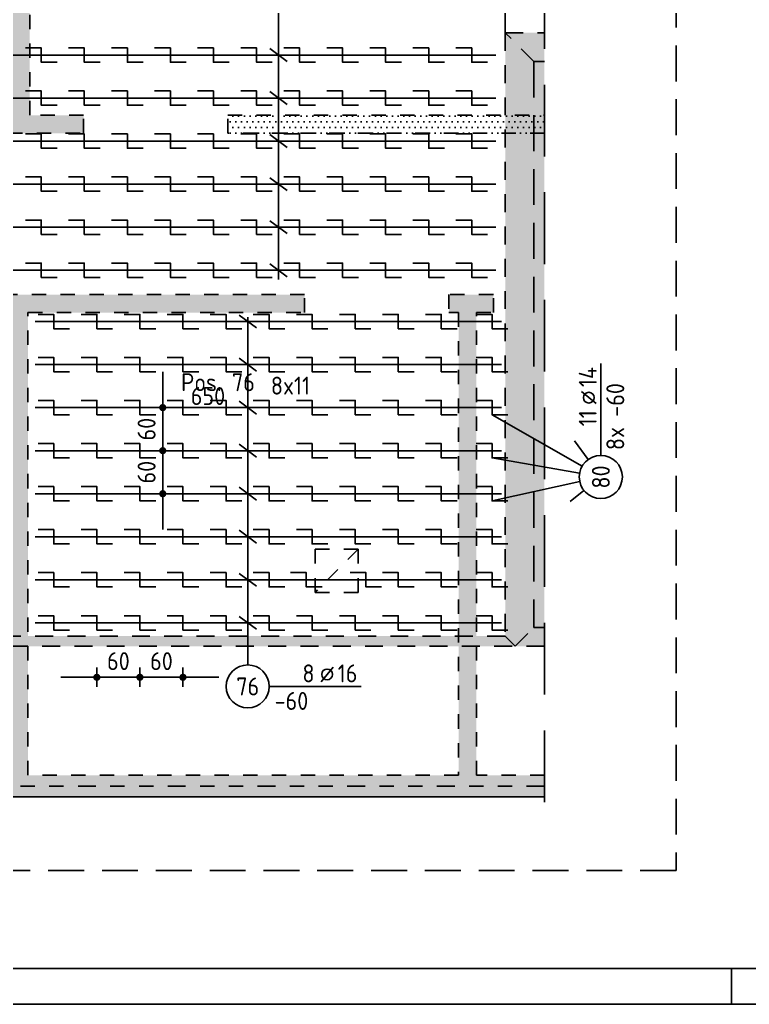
# Model space of a CAD drawing. Extents: x -59 to 99, y -34 to 56.
# Drawn here: x 54.49 to 59.57, y 0 to 6.86 of the extents above; entities that cross this region are included whole.
import ezdxf
from ezdxf.enums import TextEntityAlignment as Align

# ---------------------------------------------------------------- set-up
doc = ezdxf.new("R2010")
doc.units = 0
doc.header["$LTSCALE"] = 0.5
for name, pattern in [('AUSGEZOGEN', [1000.01, 1000, 0.01]), ('DIVIDE2', [0.625, 0.25, -0.125, 0, -0.125, 0, -0.125]), ('DOT', [0.175, 0.05, -0.125]), ('GESTRICHELTX2', [1.5, 1, -0.5]), ('PUNKT', [0.175, 0.05, -0.125]), ('STRICHLINIE', [0.75, 0.5, -0.25]), ('VERDECKT', [0.375, 0.25, -0.125]), ('VERDECKTX2', [0.75, 0.5, -0.25])]:
    doc.linetypes.add(name, pattern=pattern)
for name, color, linetype in [('AFB', 7, 'Continuous'), ('BETON', 7, 'Continuous'), ('DETAIL', 7, 'Continuous'), ('DRUEBER', 7, 'Continuous'), ('grau_dunkel', 7, 'Continuous'), ('grau_hell', 7, 'Continuous'), ('HILFE', 7, 'Continuous'), ('MASSE', 7, 'Continuous'), ('RAHMEN', 7, 'Continuous'), ('RND', 7, 'Continuous'), ('SCHRAFF', 7, 'Continuous'), ('VERDECKT', 7, 'Continuous')]:
    doc.layers.add(name, color=color, linetype=linetype)
doc.layers.add('NOPLOT', color=7, linetype='Continuous', plot=False)
doc.styles.add('txt', font='isocp.shx')
doc.dimstyles.new('DOT_I', dxfattribs={"dimscale": 0.5, "dimtxt": 0.25, "dimasz": 0.25, "dimexe": 0.1, "dimexo": 0.3, "dimgap": 0.1, "dimtad": 1, "dimdec": 3, "dimzin": 3, "dimtxsty": 'txt', "dimblk": 'DOT', "dimblk1": 'DOT', "dimblk2": 'DOT', "dimsah": 1, "dimcen": 0.1, "dimse1": 1, "dimse2": 1, "dimazin": 0, "dimtfac": 1, "dimtdec": 4, "dimtix": 1, "dimtmove": 2, "dimatfit": 3, "dimfxl": 0, "dimtvp": 1, "dimtolj": 1, "dimtzin": 0, "dimarcsym": 0})
pattern_1 = [(0, (48.13884, -6.94613), (0.01984375, 0.0396875), [0, -0.0396875])]

# ---------------------------------------------------------------- blocks, each defined once
blk = doc.blocks.new('lei_gre')
at = {"layer": 'RND', "color": 7, "linetype": 'Continuous'}
for p, q in [((0, 0.15), (0, -0.15)), ((-0.09, -0.12), (0.09, 0.12))]:
    blk.add_line(p, q, dxfattribs=at)
blk = doc.blocks.new('RND_LEI')
at = {"layer": 'RND', "color": 7, "linetype": 'Continuous'}
blk.add_line((1.022, 0.066), (1.19, 0.27), dxfattribs=at)
for centre, radius in [((0, 0), 0.3), ((1.106, 0.168), 0.075)]:
    blk.add_circle(centre, radius, dxfattribs=at)
at = {"layer": 'RND', "color": 7, "linetype": 'Continuous', "style": 'txt'}
blk.add_attdef('ANZ', text='', height=0.25, dxfattribs=at).set_placement((0.931, 0.057), align=Align.RIGHT)
for tag, p in [('DUM', (1.253, 0.057)), ('ABSTD', (1.674, 0.057)), ('POSTXT', (0.374, -0.327))]:
    blk.add_attdef(tag, p, '', height=0.25, dxfattribs=at)
blk.add_attdef('POSL', text='', height=0.25, dxfattribs=at).set_placement((0, 0), align=Align.MIDDLE)
blk = doc.blocks.new('DOT')
at = {"layer": 'MASSE', "color": 7, "linetype": 'Continuous'}
for p, q in [((0, 0), (-1, 0)), ((0, 0.54), (0, -0.54))]:
    blk.add_line(p, q, dxfattribs=at)
at = {"layer": 'MASSE', "color": 7, "linetype": 'Continuous', "const_width": 0.2}
blk.add_lwpolyline([(-0.1, 0, 1), (0.1, 0, 1)], format="xyb", close=True, dxfattribs=at)
blk = doc.blocks.new('*D96')
at = {"layer": 'Defpoints', "color": 0, "linetype": 'AUSGEZOGEN', "transparency": 16777216}
for p in [(55.488, 4.1586), (55.488, 4.1586), (55.488, 3.8586)]:
    blk.add_point(p, dxfattribs=at)
at = {"layer": 'MASSE', "color": 0, "linetype": 'AUSGEZOGEN', "lineweight": -2, "transparency": 16777216}
for p, q in [((55.488, 4.2836), (55.488, 4.4086)), ((55.488, 3.8586), (55.488, 4.1586)), ((55.488, 3.7336), (55.488, 3.6086))]:
    blk.add_line(p, q, dxfattribs=at)
at = {"layer": 'MASSE', "color": 0, "linetype": 'AUSGEZOGEN', "lineweight": -2, "transparency": 16777216, "xscale": 0.125, "yscale": 0.125, "zscale": 0.125}
for p, rotation in [((55.488, 4.1586), 270), ((55.488, 3.8586), 90)]:
    blk.add_blockref('DOT', p, dxfattribs=dict(at, rotation=rotation))
at = {"layer": 'MASSE', "color": 0, "linetype": 'AUSGEZOGEN', "transparency": 16777216, "insert": (55.3755, 4.0086), "char_height": 0.125, "attachment_point": 5, "rotation": 90, "style": 'txt'}
blk.add_mtext('\\A1;60', dxfattribs=at)
blk = doc.blocks.new('*D97')
at = {"layer": 'Defpoints', "color": 0, "linetype": 'AUSGEZOGEN', "transparency": 16777216}
for p in [(55.488, 3.8586), (55.488, 3.5586), (55.488, 3.5586)]:
    blk.add_point(p, dxfattribs=at)
at = {"layer": 'MASSE', "color": 0, "linetype": 'AUSGEZOGEN', "lineweight": -2, "transparency": 16777216}
for p, q in [((55.488, 3.9836), (55.488, 4.1086)), ((55.488, 3.8586), (55.488, 3.5586)), ((55.488, 3.4336), (55.488, 3.3086))]:
    blk.add_line(p, q, dxfattribs=at)
at = {"layer": 'MASSE', "color": 0, "linetype": 'AUSGEZOGEN', "lineweight": -2, "transparency": 16777216, "xscale": 0.125, "yscale": 0.125, "zscale": 0.125}
for p, rotation in [((55.488, 3.8586), 270), ((55.488, 3.5586), 90)]:
    blk.add_blockref('DOT', p, dxfattribs=dict(at, rotation=rotation))
at = {"layer": 'MASSE', "color": 0, "linetype": 'AUSGEZOGEN', "transparency": 16777216, "insert": (55.3755, 3.7086), "char_height": 0.125, "attachment_point": 5, "rotation": 90, "style": 'txt'}
blk.add_mtext('\\A1;60', dxfattribs=at)
blk = doc.blocks.new('*D100')
at = {"layer": 'Defpoints', "color": 0, "linetype": 'AUSGEZOGEN', "transparency": 16777216}
for p in [(55.3288, 2.2792), (55.6288, 2.2792), (55.6288, 2.2792)]:
    blk.add_point(p, dxfattribs=at)
at = {"layer": 'MASSE', "color": 0, "linetype": 'AUSGEZOGEN', "lineweight": -2, "transparency": 16777216}
for p, q in [((55.2038, 2.2792), (55.0788, 2.2792)), ((55.3288, 2.2792), (55.6288, 2.2792)), ((55.7538, 2.2792), (55.8788, 2.2792))]:
    blk.add_line(p, q, dxfattribs=at)
at = {"layer": 'MASSE', "color": 0, "linetype": 'AUSGEZOGEN', "lineweight": -2, "transparency": 16777216, "xscale": 0.125, "yscale": 0.125, "zscale": 0.125}
blk.add_blockref('DOT', (55.3288, 2.2792), dxfattribs=at)
at = {"layer": 'MASSE', "color": 0, "linetype": 'AUSGEZOGEN', "lineweight": -2, "transparency": 16777216, "xscale": 0.125, "yscale": 0.125, "zscale": 0.125, "rotation": 180}
blk.add_blockref('DOT', (55.6288, 2.2792), dxfattribs=at)
at = {"layer": 'MASSE', "color": 0, "linetype": 'AUSGEZOGEN', "transparency": 16777216, "insert": (55.4788, 2.3917), "char_height": 0.125, "attachment_point": 5, "style": 'txt'}
blk.add_mtext('\\A1;60', dxfattribs=at)
blk = doc.blocks.new('*D101')
at = {"layer": 'Defpoints', "color": 0, "linetype": 'AUSGEZOGEN', "transparency": 16777216}
for p in [(55.0288, 2.2792), (55.0288, 2.2792), (55.3288, 2.2792)]:
    blk.add_point(p, dxfattribs=at)
at = {"layer": 'MASSE', "color": 0, "linetype": 'AUSGEZOGEN', "lineweight": -2, "transparency": 16777216}
for p, q in [((54.9038, 2.2792), (54.7788, 2.2792)), ((55.3288, 2.2792), (55.0288, 2.2792)), ((55.4538, 2.2792), (55.5788, 2.2792))]:
    blk.add_line(p, q, dxfattribs=at)
at = {"layer": 'MASSE', "color": 0, "linetype": 'AUSGEZOGEN', "lineweight": -2, "transparency": 16777216, "xscale": 0.125, "yscale": 0.125, "zscale": 0.125}
blk.add_blockref('DOT', (55.0288, 2.2792), dxfattribs=at)
at = {"layer": 'MASSE', "color": 0, "linetype": 'AUSGEZOGEN', "lineweight": -2, "transparency": 16777216, "xscale": 0.125, "yscale": 0.125, "zscale": 0.125, "rotation": 180}
blk.add_blockref('DOT', (55.3288, 2.2792), dxfattribs=at)
at = {"layer": 'MASSE', "color": 0, "linetype": 'AUSGEZOGEN', "transparency": 16777216, "insert": (55.1788, 2.3917), "char_height": 0.125, "attachment_point": 5, "style": 'txt'}
blk.add_mtext('\\A1;60', dxfattribs=at)
blk = doc.blocks.new('A0-19-5')
at = {"layer": 'RAHMEN', "color": 5}
blk.add_line((2, 0.5), (137.4, 0.5), dxfattribs=at)
at = {"layer": 'RAHMEN', "color": 7}
blk.add_line((118.9, 0), (118.9, 0.5), dxfattribs=at)
at = {"layer": 'RAHMEN', "color": 7, "linetype": 'Continuous'}
blk.add_line((0, 0), (137.9, 0), dxfattribs=at)

msp = doc.modelspace()

# ---------------------------------------------------------------- hatches: boundary and pattern name
at = {"layer": 'grau_dunkel'}
msp.add_hatch(color=21, dxfattribs=at).paths.add_polyline_path([(58.14759, 2.62606), (58.14759, 6.57106), (58.074, 6.57106), (58.074, 2.62606)])
at = {"layer": 'grau_hell'}
h = msp.add_hatch(color=9, dxfattribs=at)
h.paths.add_polyline_path([(58.074, 6.57106), (57.874, 6.77106), (57.874, 2.56606), (57.944, 2.49606), (58.074, 2.62606)])
h.paths.add_polyline_path([(52.43149, 2.56606), (52.36149, 2.49606), (57.944, 2.49606), (57.874, 2.56606)])
h.paths.add_polyline_path([(52.36149, 2.49606), (52.43149, 2.56606), (52.43149, 3.74106), (52.36149, 3.67106)])
h.paths.add_polyline_path([(51.2865, 3.74106), (51.2865, 3.67106), (52.36149, 3.67106), (52.43149, 3.74106)])
h.paths.add_polyline_path([(58.14759, 6.57106), (58.14759, 6.77106), (57.874, 6.77106), (58.074, 6.57106)])
h.paths.add_polyline_path([(58.14759, 2.49606), (58.14759, 2.62606), (58.074, 2.62606), (57.944, 2.49606)])
at = {"layer": 'SCHRAFF', "linetype": 'AUSGEZOGEN'}
h = msp.add_hatch(dxfattribs=at)
h.set_pattern_fill('DOTS', scale=0.025, double=1)
h.set_pattern_definition(pattern_1)
h.paths.add_polyline_path([(53.299, 11.73956), (53.174, 11.73956), (53.174, 9.35857), (53.299, 9.35857)])
h.paths.add_polyline_path([(58.14759, 1.44607), (58.14759, 1.59607), (57.674, 1.59607), (57.674, 4.82107), (57.7915, 4.82107), (57.7915, 4.94607), (57.4815, 4.94607), (57.4815, 4.82107), (57.549, 4.82107), (57.549, 1.59607), (54.549, 1.59607), (54.549, 4.82107), (56.4765, 4.82107), (56.4765, 4.94607), (54.364, 4.94607), (54.364, 4.82107), (54.424, 4.82107), (54.424, 1.59607), (51.4615, 1.59607), (51.4615, 4.82107), (53.359, 4.82107), (53.359, 4.94607), (53.299, 4.94607), (53.299, 5.31857), (53.174, 5.31857), (53.174, 4.94607), (51.4615, 4.94607), (51.4615, 6.85857), (53.174, 6.85857), (53.174, 6.32357), (53.299, 6.32357), (53.299, 7.74107), (53.174, 7.74107), (53.174, 6.98357), (51.4615, 6.98357), (51.4615, 8.40857), (53.174, 8.40857), (53.174, 8.30857), (53.299, 8.30857), (53.299, 8.60857), (53.174, 8.60857), (53.174, 8.53357), (51.4615, 8.53357), (51.4615, 11.73956), (51.3115, 11.73956), (51.3115, 8.53357), (51.2865, 8.53357), (51.2865, 1.44607)])
h = msp.add_hatch(dxfattribs=at)
h.set_pattern_fill('DOTS', scale=0.025, double=1)
h.set_pattern_definition([(0, (21.96101, 17.17258), (0.01984375, 0.0396875), [0, -0.0396875])])
h.paths.add_polyline_path([(54.5615, 11.24357), (54.4115, 11.24357), (54.4115, 6.07107), (54.9365, 6.07107), (54.9365, 6.19607), (54.5615, 6.19607)])
h.paths.add_polyline_path([(54.4115, 11.24357), (54.5615, 11.24357), (54.5615, 11.62107), (54.4115, 11.62107)])
h.paths.add_polyline_path([(54.4115, 11.73956), (54.4115, 11.62107), (54.5615, 11.62107), (54.5615, 11.73956)])
h = msp.add_hatch(dxfattribs=at)
h.set_pattern_fill('DOTS', scale=0.025, double=1)
h.set_pattern_definition(pattern_1)
h.paths.add_polyline_path([(58.14759, 6.07107), (58.14759, 6.19607), (55.9415, 6.19607), (55.9415, 6.07107)])

# ---------------------------------------------------------------- linework, layer by layer
at = {"layer": 'AFB', "color": 1, "linetype": 'DIVIDE2'}
msp.add_line((58.14759, 1.52107), (51.3865, 1.52107), dxfattribs=at)
at = {"layer": 'BETON', "color": 6, "linetype": 'AUSGEZOGEN'}
msp.add_line((51.2865, 1.44607), (58.14759, 1.44607), dxfattribs=at)
at = {"layer": 'BETON', "color": 7, "linetype": 'DOT'}
msp.add_lwpolyline([(56.549, 3.17107), (56.849, 3.17107), (56.849, 2.87107), (56.549, 2.87107)], close=True, dxfattribs=at)
at = {"layer": 'DETAIL', "color": 102, "linetype": 'STRICHLINIE'}
msp.add_lwpolyline([(50.31265, 0.93245), (50.31265, 13.43252), (59.06502, 13.43252), (59.06502, 0.93245)], close=True, dxfattribs=at)
at = {"layer": 'DRUEBER', "color": 7, "linetype": 'PUNKT', "lineweight": -2}
for p, q in [((56.4765, 4.94607), (54.364, 4.94607)), ((56.4765, 4.82107), (56.4765, 4.94607)), ((57.4815, 4.94607), (57.4815, 4.82107)), ((57.7915, 4.94607), (57.4815, 4.94607)), ((57.7915, 4.82107), (57.7915, 4.94607)), ((54.549, 4.82107), (56.4765, 4.82107)), ((54.549, 1.59607), (54.549, 4.82107)), ((57.4815, 4.82107), (57.549, 4.82107)), ((57.549, 4.82107), (57.549, 1.59607)), ((57.674, 4.82107), (57.7915, 4.82107)), ((57.674, 1.59607), (57.674, 4.82107)), ((57.549, 1.59607), (54.549, 1.59607)), ((58.14759, 1.59607), (57.674, 1.59607))]:
    msp.add_line(p, q, dxfattribs=at)
for points in [[(58.14759, 1.44607), (51.2865, 1.44607), (51.2865, 8.53357), (51.3115, 8.53357), (51.3115, 11.73956)], [(54.4115, 11.73956), (54.4115, 6.07107), (54.9365, 6.07107), (54.9365, 6.19607), (54.5615, 6.19607), (54.5615, 11.73956)], [(55.9415, 6.19607), (58.14759, 6.19607)], [(58.14759, 6.07107), (55.9415, 6.07107), (55.9415, 6.19607)]]:
    msp.add_lwpolyline(points, dxfattribs=at)
at = {"layer": 'grau_dunkel', "color": 7, "linetype": 'DOT'}
msp.add_line((56.849, 3.17107), (56.549, 2.87107), dxfattribs=at)
at = {"layer": 'HILFE', "color": 102, "linetype": 'GESTRICHELTX2'}
msp.add_line((58.14759, 1.40938), (58.14759, 11.73956), dxfattribs=at)
at = {"layer": 'NOPLOT', "color": 191, "linetype": 'AUSGEZOGEN'}
msp.add_line((57.874, 6.77106), (57.874, 11.93055), dxfattribs=at)
at = {"layer": 'RND', "color": 102, "linetype": 'AUSGEZOGEN'}
for p, q in [((56.29439, 11.82235), (56.29439, 5.05229)), ((56.08029, 2.36535), (56.08029, 4.78913)), ((58.41021, 3.7497), (57.78296, 4.10856)), ((58.45236, 3.79665), (58.35814, 3.9266)), ((58.39268, 3.70122), (57.78296, 3.80856)), ((58.39392, 3.64298), (57.78296, 3.50856)), ((58.4231, 3.58173), (58.32714, 3.50527))]:
    msp.add_line(p, q, dxfattribs=at)
at = {"layer": 'RND', "color": 7, "linetype": 'AUSGEZOGEN'}
for p, q in [((58.54041, 3.82522), (58.54041, 4.46522)), ((56.23029, 2.21535), (56.87029, 2.21535))]:
    msp.add_line(p, q, dxfattribs=at)
at = {"layer": 'RND', "color": 1, "linetype": 'AUSGEZOGEN'}
for points in [[(54.53124, 6.66606), (54.64124, 6.66606), (54.64124, 6.56606), (54.75124, 6.56606)], [(54.83124, 6.66606), (54.94124, 6.66606), (54.94124, 6.56606), (55.05124, 6.56606)], [(55.13124, 6.66606), (55.24124, 6.66606), (55.24124, 6.56606), (55.35124, 6.56606)], [(55.43124, 6.66606), (55.54124, 6.66606), (55.54124, 6.56606), (55.65124, 6.56606)], [(55.73124, 6.66606), (55.84124, 6.66606), (55.84124, 6.56606), (55.95124, 6.56606)], [(56.03124, 6.66606), (56.14124, 6.66606), (56.14124, 6.56606), (56.25124, 6.56606)], [(56.33124, 6.66606), (56.44124, 6.66606), (56.44124, 6.56606), (56.55124, 6.56606)], [(56.63124, 6.66606), (56.74124, 6.66606), (56.74124, 6.56606), (56.85124, 6.56606)], [(56.93124, 6.66606), (57.04124, 6.66606), (57.04124, 6.56606), (57.15124, 6.56606)], [(57.23124, 6.66606), (57.34124, 6.66606), (57.34124, 6.56606), (57.45124, 6.56606)], [(57.53124, 6.66606), (57.64124, 6.66606), (57.64124, 6.56606), (57.75124, 6.56606)], [(53.30856, 6.61606), (57.80856, 6.61606)], [(53.30856, 6.31606), (57.80856, 6.31606)], [(54.53124, 6.36606), (54.64124, 6.36606), (54.64124, 6.26606), (54.75124, 6.26606)], [(54.83124, 6.36606), (54.94124, 6.36606), (54.94124, 6.26606), (55.05124, 6.26606)], [(55.13124, 6.36606), (55.24124, 6.36606), (55.24124, 6.26606), (55.35124, 6.26606)], [(55.43124, 6.36606), (55.54124, 6.36606), (55.54124, 6.26606), (55.65124, 6.26606)], [(55.73124, 6.36606), (55.84124, 6.36606), (55.84124, 6.26606), (55.95124, 6.26606)], [(56.03124, 6.36606), (56.14124, 6.36606), (56.14124, 6.26606), (56.25124, 6.26606)], [(56.33124, 6.36606), (56.44124, 6.36606), (56.44124, 6.26606), (56.55124, 6.26606)], [(56.63124, 6.36606), (56.74124, 6.36606), (56.74124, 6.26606), (56.85124, 6.26606)], [(56.93124, 6.36606), (57.04124, 6.36606), (57.04124, 6.26606), (57.15124, 6.26606)], [(57.23124, 6.36606), (57.34124, 6.36606), (57.34124, 6.26606), (57.45124, 6.26606)], [(57.53124, 6.36606), (57.64124, 6.36606), (57.64124, 6.26606), (57.75124, 6.26606)], [(54.53124, 6.06606), (54.64124, 6.06606), (54.64124, 5.96606), (54.75124, 5.96606)], [(54.83124, 6.06606), (54.94124, 6.06606), (54.94124, 5.96606), (55.05124, 5.96606)], [(55.13124, 6.06606), (55.24124, 6.06606), (55.24124, 5.96606), (55.35124, 5.96606)], [(55.43124, 6.06606), (55.54124, 6.06606), (55.54124, 5.96606), (55.65124, 5.96606)], [(55.73124, 6.06606), (55.84124, 6.06606), (55.84124, 5.96606), (55.95124, 5.96606)], [(56.03124, 6.06606), (56.14124, 6.06606), (56.14124, 5.96606), (56.25124, 5.96606)], [(56.33124, 6.06606), (56.44124, 6.06606), (56.44124, 5.96606), (56.55124, 5.96606)], [(56.63124, 6.06606), (56.74124, 6.06606), (56.74124, 5.96606), (56.85124, 5.96606)], [(56.93124, 6.06606), (57.04124, 6.06606), (57.04124, 5.96606), (57.15124, 5.96606)], [(57.23124, 6.06606), (57.34124, 6.06606), (57.34124, 5.96606), (57.45124, 5.96606)], [(57.53124, 6.06606), (57.64124, 6.06606), (57.64124, 5.96606), (57.75124, 5.96606)], [(53.30856, 6.01606), (57.80856, 6.01606)], [(54.53124, 5.76606), (54.64124, 5.76606), (54.64124, 5.66606), (54.75124, 5.66606)], [(54.83124, 5.76606), (54.94124, 5.76606), (54.94124, 5.66606), (55.05124, 5.66606)], [(55.13124, 5.76606), (55.24124, 5.76606), (55.24124, 5.66606), (55.35124, 5.66606)], [(55.43124, 5.76606), (55.54124, 5.76606), (55.54124, 5.66606), (55.65124, 5.66606)], [(55.73124, 5.76606), (55.84124, 5.76606), (55.84124, 5.66606), (55.95124, 5.66606)], [(56.03124, 5.76606), (56.14124, 5.76606), (56.14124, 5.66606), (56.25124, 5.66606)], [(56.33124, 5.76606), (56.44124, 5.76606), (56.44124, 5.66606), (56.55124, 5.66606)], [(56.63124, 5.76606), (56.74124, 5.76606), (56.74124, 5.66606), (56.85124, 5.66606)], [(56.93124, 5.76606), (57.04124, 5.76606), (57.04124, 5.66606), (57.15124, 5.66606)], [(57.23124, 5.76606), (57.34124, 5.76606), (57.34124, 5.66606), (57.45124, 5.66606)], [(57.53124, 5.76606), (57.64124, 5.76606), (57.64124, 5.66606), (57.75124, 5.66606)], [(53.30856, 5.71606), (57.80856, 5.71606)], [(54.53124, 5.46606), (54.64124, 5.46606), (54.64124, 5.36606), (54.75124, 5.36606)], [(54.83124, 5.46606), (54.94124, 5.46606), (54.94124, 5.36606), (55.05124, 5.36606)], [(55.13124, 5.46606), (55.24124, 5.46606), (55.24124, 5.36606), (55.35124, 5.36606)], [(55.43124, 5.46606), (55.54124, 5.46606), (55.54124, 5.36606), (55.65124, 5.36606)], [(55.73124, 5.46606), (55.84124, 5.46606), (55.84124, 5.36606), (55.95124, 5.36606)], [(56.03124, 5.46606), (56.14124, 5.46606), (56.14124, 5.36606), (56.25124, 5.36606)], [(56.33124, 5.46606), (56.44124, 5.46606), (56.44124, 5.36606), (56.55124, 5.36606)], [(56.63124, 5.46606), (56.74124, 5.46606), (56.74124, 5.36606), (56.85124, 5.36606)], [(56.93124, 5.46606), (57.04124, 5.46606), (57.04124, 5.36606), (57.15124, 5.36606)], [(57.23124, 5.46606), (57.34124, 5.46606), (57.34124, 5.36606), (57.45124, 5.36606)], [(57.53124, 5.46606), (57.64124, 5.46606), (57.64124, 5.36606), (57.75124, 5.36606)], [(53.30856, 5.41606), (57.80856, 5.41606)], [(54.53124, 5.16606), (54.64124, 5.16606), (54.64124, 5.06606), (54.75124, 5.06606)], [(54.83124, 5.16606), (54.94124, 5.16606), (54.94124, 5.06606), (55.05124, 5.06606)], [(55.13124, 5.16606), (55.24124, 5.16606), (55.24124, 5.06606), (55.35124, 5.06606)], [(55.43124, 5.16606), (55.54124, 5.16606), (55.54124, 5.06606), (55.65124, 5.06606)], [(55.73124, 5.16606), (55.84124, 5.16606), (55.84124, 5.06606), (55.95124, 5.06606)], [(56.03124, 5.16606), (56.14124, 5.16606), (56.14124, 5.06606), (56.25124, 5.06606)], [(56.33124, 5.16606), (56.44124, 5.16606), (56.44124, 5.06606), (56.55124, 5.06606)], [(56.63124, 5.16606), (56.74124, 5.16606), (56.74124, 5.06606), (56.85124, 5.06606)], [(56.93124, 5.16606), (57.04124, 5.16606), (57.04124, 5.06606), (57.15124, 5.06606)], [(57.23124, 5.16606), (57.34124, 5.16606), (57.34124, 5.06606), (57.45124, 5.06606)], [(57.53124, 5.16606), (57.64124, 5.16606), (57.64124, 5.06606), (57.75124, 5.06606)], [(53.30856, 5.11606), (57.80856, 5.11606)], [(54.61884, 4.80856), (54.72884, 4.80856), (54.72884, 4.70856), (54.83884, 4.70856)], [(54.91884, 4.80856), (55.02884, 4.80856), (55.02884, 4.70856), (55.13884, 4.70856)], [(55.21884, 4.80856), (55.32884, 4.80856), (55.32884, 4.70856), (55.43884, 4.70856)], [(55.51884, 4.80856), (55.62884, 4.80856), (55.62884, 4.70856), (55.73884, 4.70856)], [(55.81884, 4.80856), (55.92884, 4.80856), (55.92884, 4.70856), (56.03884, 4.70856)], [(56.11884, 4.80856), (56.22884, 4.80856), (56.22884, 4.70856), (56.33884, 4.70856)], [(56.41884, 4.80856), (56.52884, 4.80856), (56.52884, 4.70856), (56.63884, 4.70856)], [(56.71884, 4.80856), (56.82884, 4.80856), (56.82884, 4.70856), (56.93884, 4.70856)], [(57.01884, 4.80856), (57.12884, 4.80856), (57.12884, 4.70856), (57.23884, 4.70856)], [(57.31884, 4.80856), (57.42884, 4.80856), (57.42884, 4.70856), (57.53884, 4.70856)], [(57.67296, 4.80856), (57.78296, 4.80856), (57.78296, 4.70856), (57.89296, 4.70856)], [(54.59888, 4.75856), (57.84888, 4.75856)], [(54.61884, 4.50856), (54.72884, 4.50856), (54.72884, 4.40856), (54.83884, 4.40856)], [(54.91884, 4.50856), (55.02884, 4.50856), (55.02884, 4.40856), (55.13884, 4.40856)], [(55.21884, 4.50856), (55.32884, 4.50856), (55.32884, 4.40856), (55.43884, 4.40856)], [(55.51884, 4.50856), (55.62884, 4.50856), (55.62884, 4.40856), (55.73884, 4.40856)], [(55.81884, 4.50856), (55.92884, 4.50856), (55.92884, 4.40856), (56.03884, 4.40856)], [(56.11884, 4.50856), (56.22884, 4.50856), (56.22884, 4.40856), (56.33884, 4.40856)], [(56.41884, 4.50856), (56.52884, 4.50856), (56.52884, 4.40856), (56.63884, 4.40856)], [(56.71884, 4.50856), (56.82884, 4.50856), (56.82884, 4.40856), (56.93884, 4.40856)], [(57.01884, 4.50856), (57.12884, 4.50856), (57.12884, 4.40856), (57.23884, 4.40856)], [(57.31884, 4.50856), (57.42884, 4.50856), (57.42884, 4.40856), (57.53884, 4.40856)], [(57.67296, 4.50856), (57.78296, 4.50856), (57.78296, 4.40856), (57.89296, 4.40856)], [(54.59888, 4.45856), (57.84888, 4.45856)], [(54.61884, 4.20856), (54.72884, 4.20856), (54.72884, 4.10856), (54.83884, 4.10856)], [(54.91884, 4.20856), (55.02884, 4.20856), (55.02884, 4.10856), (55.13884, 4.10856)], [(55.21884, 4.20856), (55.32884, 4.20856), (55.32884, 4.10856), (55.43884, 4.10856)], [(55.51884, 4.20856), (55.62884, 4.20856), (55.62884, 4.10856), (55.73884, 4.10856)], [(55.81884, 4.20856), (55.92884, 4.20856), (55.92884, 4.10856), (56.03884, 4.10856)], [(56.11884, 4.20856), (56.22884, 4.20856), (56.22884, 4.10856), (56.33884, 4.10856)], [(56.41884, 4.20856), (56.52884, 4.20856), (56.52884, 4.10856), (56.63884, 4.10856)], [(56.71884, 4.20856), (56.82884, 4.20856), (56.82884, 4.10856), (56.93884, 4.10856)], [(57.01884, 4.20856), (57.12884, 4.20856), (57.12884, 4.10856), (57.23884, 4.10856)], [(57.31884, 4.20856), (57.42884, 4.20856), (57.42884, 4.10856), (57.53884, 4.10856)], [(57.67296, 4.20856), (57.78296, 4.20856), (57.78296, 4.10856), (57.89296, 4.10856)], [(54.59888, 4.15856), (57.84888, 4.15856)], [(54.59888, 3.85856), (57.84888, 3.85856)], [(54.61884, 3.90856), (54.72884, 3.90856), (54.72884, 3.80856), (54.83884, 3.80856)], [(54.91884, 3.90856), (55.02884, 3.90856), (55.02884, 3.80856), (55.13884, 3.80856)], [(55.21884, 3.90856), (55.32884, 3.90856), (55.32884, 3.80856), (55.43884, 3.80856)], [(55.51884, 3.90856), (55.62884, 3.90856), (55.62884, 3.80856), (55.73884, 3.80856)], [(55.81884, 3.90856), (55.92884, 3.90856), (55.92884, 3.80856), (56.03884, 3.80856)], [(56.11884, 3.90856), (56.22884, 3.90856), (56.22884, 3.80856), (56.33884, 3.80856)], [(56.41884, 3.90856), (56.52884, 3.90856), (56.52884, 3.80856), (56.63884, 3.80856)], [(56.71884, 3.90856), (56.82884, 3.90856), (56.82884, 3.80856), (56.93884, 3.80856)], [(57.01884, 3.90856), (57.12884, 3.90856), (57.12884, 3.80856), (57.23884, 3.80856)], [(57.31884, 3.90856), (57.42884, 3.90856), (57.42884, 3.80856), (57.53884, 3.80856)], [(57.67296, 3.90856), (57.78296, 3.90856), (57.78296, 3.80856), (57.89296, 3.80856)], [(54.61884, 3.60856), (54.72884, 3.60856), (54.72884, 3.50856), (54.83884, 3.50856)], [(54.91884, 3.60856), (55.02884, 3.60856), (55.02884, 3.50856), (55.13884, 3.50856)], [(55.21884, 3.60856), (55.32884, 3.60856), (55.32884, 3.50856), (55.43884, 3.50856)], [(55.51884, 3.60856), (55.62884, 3.60856), (55.62884, 3.50856), (55.73884, 3.50856)], [(55.81884, 3.60856), (55.92884, 3.60856), (55.92884, 3.50856), (56.03884, 3.50856)], [(56.11884, 3.60856), (56.22884, 3.60856), (56.22884, 3.50856), (56.33884, 3.50856)], [(56.41884, 3.60856), (56.52884, 3.60856), (56.52884, 3.50856), (56.63884, 3.50856)], [(56.71884, 3.60856), (56.82884, 3.60856), (56.82884, 3.50856), (56.93884, 3.50856)], [(57.01884, 3.60856), (57.12884, 3.60856), (57.12884, 3.50856), (57.23884, 3.50856)], [(57.31884, 3.60856), (57.42884, 3.60856), (57.42884, 3.50856), (57.53884, 3.50856)], [(57.67296, 3.60856), (57.78296, 3.60856), (57.78296, 3.50856), (57.89296, 3.50856)], [(54.59888, 3.55856), (57.84888, 3.55856)], [(54.61884, 3.30856), (54.72884, 3.30856), (54.72884, 3.20856), (54.83884, 3.20856)], [(54.91884, 3.30856), (55.02884, 3.30856), (55.02884, 3.20856), (55.13884, 3.20856)], [(55.21884, 3.30856), (55.32884, 3.30856), (55.32884, 3.20856), (55.43884, 3.20856)], [(55.51884, 3.30856), (55.62884, 3.30856), (55.62884, 3.20856), (55.73884, 3.20856)], [(55.81884, 3.30856), (55.92884, 3.30856), (55.92884, 3.20856), (56.03884, 3.20856)], [(56.11884, 3.30856), (56.22884, 3.30856), (56.22884, 3.20856), (56.33884, 3.20856)], [(56.41884, 3.30856), (56.52884, 3.30856), (56.52884, 3.20856), (56.63884, 3.20856)], [(56.71884, 3.30856), (56.82884, 3.30856), (56.82884, 3.20856), (56.93884, 3.20856)], [(57.01884, 3.30856), (57.12884, 3.30856), (57.12884, 3.20856), (57.23884, 3.20856)], [(57.31884, 3.30856), (57.42884, 3.30856), (57.42884, 3.20856), (57.53884, 3.20856)], [(57.67296, 3.30856), (57.78296, 3.30856), (57.78296, 3.20856), (57.89296, 3.20856)], [(54.59888, 3.25856), (57.84888, 3.25856)], [(54.59888, 2.95856), (57.84888, 2.95856)], [(54.61884, 3.00856), (54.72884, 3.00856), (54.72884, 2.90856), (54.83884, 2.90856)], [(54.91884, 3.00856), (55.02884, 3.00856), (55.02884, 2.90856), (55.13884, 2.90856)], [(55.21884, 3.00856), (55.32884, 3.00856), (55.32884, 2.90856), (55.43884, 2.90856)], [(55.51884, 3.00856), (55.62884, 3.00856), (55.62884, 2.90856), (55.73884, 2.90856)], [(55.81884, 3.00856), (55.92884, 3.00856), (55.92884, 2.90856), (56.03884, 2.90856)], [(56.11884, 3.00856), (56.22884, 3.00856), (56.22884, 2.90856), (56.33884, 2.90856)], [(56.37775, 3.00856), (56.48775, 3.00856), (56.48775, 2.90856), (56.59775, 2.90856)], [(56.79332, 3.00856), (56.90332, 3.00856), (56.90332, 2.90856), (57.01332, 2.90856)], [(57.01884, 3.00856), (57.12884, 3.00856), (57.12884, 2.90856), (57.23884, 2.90856)], [(57.31884, 3.00856), (57.42884, 3.00856), (57.42884, 2.90856), (57.53884, 2.90856)], [(57.67296, 3.00856), (57.78296, 3.00856), (57.78296, 2.90856), (57.89296, 2.90856)], [(54.61884, 2.70856), (54.72884, 2.70856), (54.72884, 2.60856), (54.83884, 2.60856)], [(54.91884, 2.70856), (55.02884, 2.70856), (55.02884, 2.60856), (55.13884, 2.60856)], [(55.21884, 2.70856), (55.32884, 2.70856), (55.32884, 2.60856), (55.43884, 2.60856)], [(55.51884, 2.70856), (55.62884, 2.70856), (55.62884, 2.60856), (55.73884, 2.60856)], [(55.81884, 2.70856), (55.92884, 2.70856), (55.92884, 2.60856), (56.03884, 2.60856)], [(56.11884, 2.70856), (56.22884, 2.70856), (56.22884, 2.60856), (56.33884, 2.60856)], [(56.41884, 2.70856), (56.52884, 2.70856), (56.52884, 2.60856), (56.63884, 2.60856)], [(56.71884, 2.70856), (56.82884, 2.70856), (56.82884, 2.60856), (56.93884, 2.60856)], [(57.01884, 2.70856), (57.12884, 2.70856), (57.12884, 2.60856), (57.23884, 2.60856)], [(57.31884, 2.70856), (57.42884, 2.70856), (57.42884, 2.60856), (57.53884, 2.60856)], [(57.67296, 2.70856), (57.78296, 2.70856), (57.78296, 2.60856), (57.89296, 2.60856)], [(54.59888, 2.65856), (57.84888, 2.65856)]]:
    msp.add_lwpolyline(points, dxfattribs=at)
at = {"layer": 'VERDECKT', "color": 7, "linetype": 'VERDECKT'}
for p, q in [((58.074, 6.57106), (57.874, 6.77106)), ((57.874, 6.77106), (58.14759, 6.77106)), ((57.874, 6.77106), (57.874, 2.56606)), ((57.944, 2.49606), (58.074, 2.62606)), ((57.874, 2.56606), (52.43149, 2.56606)), ((57.944, 2.49606), (57.874, 2.56606)), ((58.14759, 2.49606), (52.36149, 2.49606))]:
    msp.add_line(p, q, dxfattribs=at)
at = {"layer": 'VERDECKT', "color": 7, "linetype": 'VERDECKTX2'}
for p, q in [((58.074, 6.57106), (58.14759, 6.57106)), ((58.074, 6.57106), (58.074, 2.62606)), ((58.14759, 2.62606), (58.074, 2.62606))]:
    msp.add_line(p, q, dxfattribs=at)

# ---------------------------------------------------------------- block references
at = {"layer": 'RAHMEN', "color": 1, "linetype": 'AUSGEZOGEN', "xscale": 0.5, "yscale": 0.5, "zscale": 0.5}
msp.add_blockref('A0-19-5', (0, 0), dxfattribs=at)
at = {"layer": 'RND', "color": 102, "linetype": 'AUSGEZOGEN', "xscale": 0.5, "yscale": 0.5, "zscale": 0.5}
for p, rotation in [((56.29439, 6.61606), 270), ((56.29439, 6.31606), 270), ((56.29439, 6.01606), 270), ((56.29439, 5.71606), 270), ((56.29439, 5.41606), 270), ((56.29439, 5.11606), 270), ((56.08029, 4.75856), 90), ((56.08029, 4.45856), 90), ((56.08029, 4.15856), 90), ((56.08029, 3.85856), 90), ((56.08029, 3.55856), 90), ((56.08029, 3.25856), 90), ((56.08029, 2.95856), 90), ((56.08029, 2.65856), 90)]:
    msp.add_blockref('lei_gre', p, dxfattribs=dict(at, rotation=rotation))
at = {"layer": 'RND', "color": 7, "linetype": 'AUSGEZOGEN', "xscale": 0.5, "yscale": 0.5, "zscale": 0.5, "rotation": 90}
msp.add_blockref('RND_LEI', (58.54041, 3.67522), dxfattribs=at).add_auto_attribs({'POSL': '80', 'DUM': '14', 'ANZ': '11', 'POSTXT': '8x -60'})
at = {"layer": 'RND', "color": 7, "linetype": 'AUSGEZOGEN', "xscale": 0.5, "yscale": 0.5, "zscale": 0.5}
msp.add_blockref('RND_LEI', (56.08029, 2.21535), dxfattribs=at).add_auto_attribs({'POSL': '76', 'DUM': '16', 'ANZ': '8', 'POSTXT': '-60'})

# ---------------------------------------------------------------- texts
at = {"layer": 'NOPLOT', "color": 191, "linetype": 'Continuous', "style": 'txt'}
for s, p in [('Pos. 76', (55.61565, 4.27307)), ('8x11', (56.24114, 4.24927)), ('650', (55.68293, 4.17675))]:
    msp.add_text(s, height=0.125, dxfattribs=at).set_placement(p)

# ---------------------------------------------------------------- dimensions: what is measured, and where the dimension line sits
at = {"layer": 'MASSE', "color": 7, "linetype": 'AUSGEZOGEN'}
for base, p2, picture, middle in [((55.48799, 4.15856), (55.48799, 4.15856), '*D96', (55.37549, 4.00856)), ((55.48799, 3.55856), (55.48799, 3.55856), '*D97', (55.37549, 3.70856))]:
    dim = msp.add_linear_dim(base=base, p1=(55.48799, 3.85856), p2=p2, angle=90, dimstyle='DOT_I', override={"dimdec": 0, "dimlfac": 200}, dxfattribs=at)
    dim.commit()
    dim.dimension.update_dxf_attribs({"geometry": picture, "text_midpoint": middle})
for base, p2, picture, middle in [((55.02884, 2.27918), (55.02884, 2.27918), '*D101', (55.17884, 2.39168)), ((55.62884, 2.27918), (55.62884, 2.27918), '*D100', (55.47884, 2.39168))]:
    dim = msp.add_linear_dim(base=base, p1=(55.32884, 2.27918), p2=p2, dimstyle='DOT_I', override={"dimdec": 0, "dimlfac": 200}, dxfattribs=at)
    dim.commit()
    dim.dimension.update_dxf_attribs({"geometry": picture, "text_midpoint": middle})

doc.saveas('drawing.dxf')
